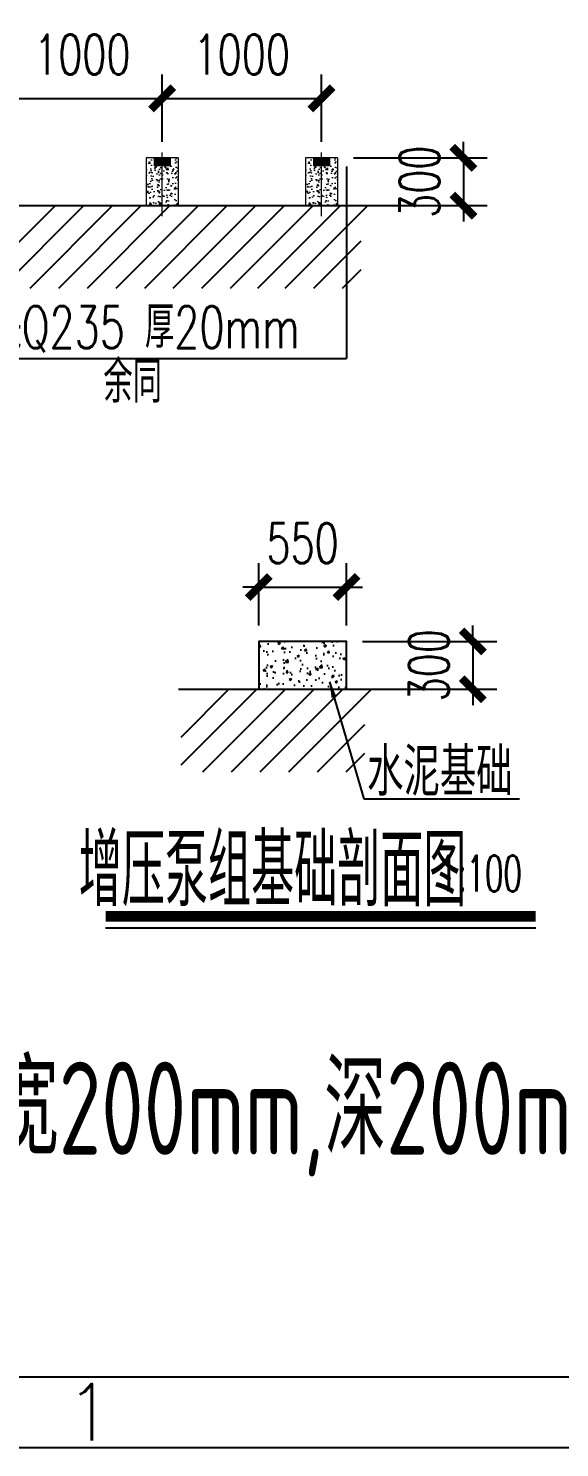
# Model space of a CAD drawing. Header units: millimetres. Extents: x 10779125 to 11142123, y -372083 to -144871.
# Drawn here: x 11052076 to 11055406, y -346348 to -337445 of the extents above; entities that cross this region are included whole.
import ezdxf
from ezdxf.enums import TextEntityAlignment as Align

# ---------------------------------------------------------------- set-up
doc = ezdxf.new("R2010")
doc.units = ezdxf.units.MM
doc.header["$LTSCALE"] = 1000
doc.header["$MEASUREMENT"] = 0
doc.header["$PDSIZE"] = -1
doc.linetypes.add('CENTER', pattern=[2.9, 2.5, -0.2, 0, -0.2])
doc.layers.get('0').update_dxf_attribs({"color": 255, "linetype": 'CONTINUOUS'})
doc.layers.get('Defpoints').update_dxf_attribs({"linetype": 'CONTINUOUS'})
for name, color, linetype in [('2细线层', 4, 'CONTINUOUS'), ('6文字层', 3, 'CONTINUOUS'), ('AM_8', 1, 'CONTINUOUS'), ('SB', 7, 'CONTINUOUS'), ('W_DIM', 4, 'CONTINUOUS'), ('图框层', 7, 'CONTINUOUS'), ('标注', 2, 'CONTINUOUS'), ('粗实线', 7, 'CONTINUOUS')]:
    doc.layers.add(name, color=color, linetype=linetype)
doc.layers.add('AM_0', color=7, linetype='CONTINUOUS', lineweight=50)
doc.styles.add('5', font='romans.shx', dxfattribs={"width": 0.7, "bigfont": 'hztxt.shx'})
doc.styles.add('_HZTXT', font='tssdeng.shx', dxfattribs={"width": 0.8, "bigfont": 'tssdchn.shx'})
doc.styles.add('_TCH_DIM_T3', font='SIMPLEX', dxfattribs={"width": 0.705882, "bigfont": 'GBCBIG'})
doc.styles.add('gps_hz', font='tssdeng.shx', dxfattribs={"width": 0.7, "bigfont": 'tssdchn.shx'})
doc.styles.add('GPSXW', font='romans.shx', dxfattribs={"width": 0.8, "bigfont": 'hztxt.shx'})
doc.styles.add('hz', font='simplex', dxfattribs={"width": 0.7, "bigfont": 'hztxt'})
doc.styles.get("Standard").update_dxf_attribs({"font": 'symbol.ttf'})
doc.dimstyles.new('_TCH_ARCH&&250', dxfattribs={"dimtxt": 250, "dimasz": 100, "dimexe": 150, "dimexo": 100, "dimgap": 150, "dimtad": 1, "dimdec": 0, "dimzin": 0, "dimdsep": 46, "dimtxsty": '_TCH_DIM_T3', "dimblk": 'ARCHTICK', "dimcen": 0.09, "dimclrt": 7, "dimazin": 2, "dimtfac": 1, "dimtdec": 0, "dimtix": 1, "dimtmove": 2, "dimatfit": 3, "dimfxl": 0, "dimtolj": 1, "dimtzin": 0, "dimarcsym": 0})
doc.dimstyles.new('副本 (2)ISO-25', dxfattribs={"dimtxt": 400, "dimasz": 100, "dimexe": 1.25, "dimexo": 0.625, "dimtad": 1, "dimtxsty": 'Standard', "dimcen": 2.5, "dimclrt": 4, "dimadec": 0, "dimazin": 0, "dimtfac": 1, "dimtmove": 0, "dimatfit": 3, "dimfxl": 0, "dimarcsym": 0})

# ---------------------------------------------------------------- blocks, each defined once
blk = doc.blocks.new('_ArchTick')
at = {"const_width": 0.5}
blk.add_lwpolyline([(-0.7, -0.7), (0.7, 0.7)], dxfattribs=at)
blk = doc.blocks.new('*D117')
at = {"color": 0, "lineweight": -2, "transparency": 16777216}
for p, q in [((11051913.7, -338157.2), (11051913.7, -337734.2)), ((11052913.7, -338157.2), (11052913.7, -337734.2)), ((11051913.7, -337884.2), (11052913.7, -337884.2))]:
    blk.add_line(p, q, dxfattribs=at)
at = {"layer": 'Defpoints', "color": 0, "lineweight": -2, "transparency": 16777216}
for p in [(11052913.7, -337884.2), (11051913.7, -338257.2, -12.4), (11052913.7, -338257.2, -12.4)]:
    blk.add_point(p, dxfattribs=at)
at = {"color": 0, "lineweight": -2, "transparency": 16777216, "xscale": 100, "yscale": 100, "zscale": 100, "rotation": 180}
blk.add_blockref('_ArchTick', (11051913.7, -337884.2), dxfattribs=at)
at = {"color": 0, "lineweight": -2, "transparency": 16777216, "xscale": 100, "yscale": 100, "zscale": 100}
blk.add_blockref('_ArchTick', (11052913.7, -337884.2), dxfattribs=at)
at = {"color": 7, "transparency": 16777216, "insert": (11052413.7, -337609.2), "char_height": 250, "attachment_point": 5, "style": '_TCH_DIM_T3'}
blk.add_mtext('\\A1;1000', dxfattribs=at)
blk = doc.blocks.new('*D118')
at = {"color": 0, "lineweight": -2, "transparency": 16777216}
for p, q in [((11052913.7, -338157.2), (11052913.7, -337734.2)), ((11053913.7, -338157.2), (11053913.7, -337734.2)), ((11052913.7, -337884.2), (11053913.7, -337884.2))]:
    blk.add_line(p, q, dxfattribs=at)
at = {"layer": 'Defpoints', "color": 0, "lineweight": -2, "transparency": 16777216}
for p in [(11053913.7, -337884.2), (11052913.7, -338257.2, -12.4), (11053913.7, -338257.2, -12.4)]:
    blk.add_point(p, dxfattribs=at)
at = {"color": 0, "lineweight": -2, "transparency": 16777216, "xscale": 100, "yscale": 100, "zscale": 100, "rotation": 180}
blk.add_blockref('_ArchTick', (11052913.7, -337884.2), dxfattribs=at)
at = {"color": 0, "lineweight": -2, "transparency": 16777216, "xscale": 100, "yscale": 100, "zscale": 100}
blk.add_blockref('_ArchTick', (11053913.7, -337884.2), dxfattribs=at)
at = {"color": 7, "transparency": 16777216, "insert": (11053413.7, -337609.2), "char_height": 250, "attachment_point": 5, "style": '_TCH_DIM_T3'}
blk.add_mtext('\\A1;1000', dxfattribs=at)
blk = doc.blocks.new('*D120')
at = {"color": 0, "lineweight": -2, "transparency": 16777216}
for p, q in [((11054802.9, -338257.2), (11054802.9, -338157.2)), ((11054113.7, -338257.2), (11054952.9, -338257.2)), ((11054802.9, -338257.2), (11054802.9, -338557.2)), ((11054271.1, -338557.2), (11054952.9, -338557.2)), ((11054802.9, -338557.2), (11054802.9, -338657.2))]:
    blk.add_line(p, q, dxfattribs=at)
at = {"layer": 'Defpoints', "color": 0, "lineweight": -2, "transparency": 16777216}
for p in [(11054013.7, -338257.2), (11054171.1, -338557.2), (11054802.9, -338557.2)]:
    blk.add_point(p, dxfattribs=at)
at = {"color": 0, "lineweight": -2, "transparency": 16777216, "xscale": 100, "yscale": 100, "zscale": 100}
for p, rotation in [((11054802.9, -338257.2), 270), ((11054802.9, -338557.2), 90)]:
    blk.add_blockref('_ArchTick', p, dxfattribs=dict(at, rotation=rotation))
at = {"color": 7, "transparency": 16777216, "insert": (11054527.9, -338407.2), "char_height": 250, "attachment_point": 5, "rotation": 90, "style": '_TCH_DIM_T3'}
blk.add_mtext('\\A1;300', dxfattribs=at)
blk = doc.blocks.new('*D126')
at = {"color": 0, "lineweight": -2, "transparency": 16777216}
for p, q in [((11053519.9, -341190.7), (11053519.9, -340799.9)), ((11054069.9, -341190.7), (11054069.9, -340799.9)), ((11053519.9, -340949.9), (11053419.9, -340949.9)), ((11053519.9, -340949.9), (11054069.9, -340949.9)), ((11054069.9, -340949.9), (11054169.9, -340949.9))]:
    blk.add_line(p, q, dxfattribs=at)
at = {"layer": 'Defpoints', "color": 0, "lineweight": -2, "transparency": 16777216}
for p in [(11054069.9, -340949.9), (11053519.9, -341290.7, -12.4), (11054069.9, -341290.7, -12.4)]:
    blk.add_point(p, dxfattribs=at)
at = {"color": 0, "lineweight": -2, "transparency": 16777216, "xscale": 100, "yscale": 100, "zscale": 100}
blk.add_blockref('_ArchTick', (11053519.9, -340949.9), dxfattribs=at)
at = {"color": 0, "lineweight": -2, "transparency": 16777216, "xscale": 100, "yscale": 100, "zscale": 100, "rotation": 180}
blk.add_blockref('_ArchTick', (11054069.9, -340949.9), dxfattribs=at)
at = {"color": 7, "transparency": 16777216, "insert": (11053794.9, -340674.9), "char_height": 250, "attachment_point": 5, "style": '_TCH_DIM_T3'}
blk.add_mtext('\\A1;550', dxfattribs=at)
blk = doc.blocks.new('*D127')
at = {"color": 0, "lineweight": -2, "transparency": 16777216}
for p, q in [((11054861.8, -341290.7), (11054861.8, -341190.7)), ((11054169.9, -341290.7), (11055011.8, -341290.7)), ((11054861.8, -341290.7), (11054861.8, -341590.7)), ((11054146.7, -341590.7), (11055011.8, -341590.7)), ((11054861.8, -341590.7), (11054861.8, -341690.7))]:
    blk.add_line(p, q, dxfattribs=at)
at = {"layer": 'Defpoints', "color": 0, "lineweight": -2, "transparency": 16777216}
for p in [(11054069.9, -341290.7, -12.4), (11054046.7, -341590.7, -12.4), (11054861.8, -341590.7)]:
    blk.add_point(p, dxfattribs=at)
at = {"color": 0, "lineweight": -2, "transparency": 16777216, "xscale": 100, "yscale": 100, "zscale": 100}
for p, rotation in [((11054861.8, -341290.7), 270), ((11054861.8, -341590.7), 90)]:
    blk.add_blockref('_ArchTick', p, dxfattribs=dict(at, rotation=rotation))
at = {"color": 7, "transparency": 16777216, "insert": (11054586.8, -341440.7), "char_height": 250, "attachment_point": 5, "rotation": 90, "style": '_TCH_DIM_T3'}
blk.add_mtext('\\A1;300', dxfattribs=at)

msp = doc.modelspace()

# ---------------------------------------------------------------- hatches: boundary and pattern name
at = {"lineweight": 13}
h = msp.add_hatch(dxfattribs=at)
h.set_pattern_fill('AR-CONC', color=256, scale=0.4, style=0)
h.set_pattern_definition([(50, (11080718.75, -331512.16), (72.87387, -6.37563), [7.62, -83.82]), (355, (11080718.75, -331512.16), (-14.09713, 76.42266), [6.096, -67.056]), (100.451, (11080724.82, -331512.694), (58.777, 70.04668), [6.476, -71.236]), (46.1842, (11080718.75, -331491.84), (108.43162, -16.81693), [11.43, -125.73]), (96.6356, (11080727.79, -331493.24), (94.9617, 98.97022), [9.714, -106.854]), (351.184, (11080718.75, -331491.84), (94.96184, 98.97005), [9.144, -100.584]), (21, (11080728.91, -331496.92), (60.64595, -40.90621), [7.62, -83.82]), (326, (11080728.91, -331496.92), (24.72081, 73.67519), [6.096, -67.056]), (71.4514, (11080733.96, -331500.33), (85.3666, 32.76914), [6.476, -71.236]), (37.5, (11080718.75, -331512.163), (1.235441, 33.822016), [0, -66.2432, 0, -68.072, 0, -67.31]), (7.5, (11080718.75, -331512.163), (26.727865, 40.07223), [0, -38.8112, 0, -64.7192, 0, -25.654]), (327.5, (11080696.092, -331512.163), (54.236238, -2.291498), [0, -25.4, 0, -79.248, 0, -105.156]), (317.5, (11080685.932, -331512.163), (59.25167, 10.1706), [0, -33.02, 0, -52.6288, 0, -74.676])])
h.paths.add_polyline_path([(11052863.7, -338307.2), (11052863.7, -338257.2), (11052813.7, -338257.2), (11052813.7, -338557.2), (11053013.7, -338557.2), (11053013.7, -338257.2), (11052963.7, -338257.2), (11052963.7, -338307.2)])
h = msp.add_hatch(dxfattribs=at)
h.set_pattern_fill('ANSI32', color=1, style=0)
h.set_pattern_definition([(45, (11094096.249, -341464.663), (-6.735192, 6.735192), []), (45, (11094100.739, -341464.663), (-6.735192, 6.735192), [])])
h.paths.add_polyline_path([(11052963.7, -338257.2), (11052863.7, -338257.2), (11052863.7, -338307.2), (11052963.7, -338307.2)])
h = msp.add_hatch(dxfattribs=at)
h.set_pattern_fill('AR-CONC', color=0, scale=0.4, style=0)
h.set_pattern_definition([(50, (11081718.75, -331512.16), (72.87387, -6.37563), [7.62, -83.82]), (355, (11081718.75, -331512.16), (-14.09713, 76.42266), [6.096, -67.056]), (100.451, (11081724.82, -331512.694), (58.777, 70.04668), [6.476, -71.236]), (46.1842, (11081718.75, -331491.84), (108.43162, -16.81693), [11.43, -125.73]), (96.6356, (11081727.79, -331493.24), (94.9617, 98.97022), [9.714, -106.854]), (351.184, (11081718.75, -331491.84), (94.96184, 98.97005), [9.144, -100.584]), (21, (11081728.91, -331496.92), (60.64595, -40.90621), [7.62, -83.82]), (326, (11081728.91, -331496.92), (24.72081, 73.67519), [6.096, -67.056]), (71.4514, (11081733.96, -331500.33), (85.3666, 32.76914), [6.476, -71.236]), (37.5, (11081718.75, -331512.163), (1.235441, 33.822016), [0, -66.2432, 0, -68.072, 0, -67.31]), (7.5, (11081718.75, -331512.163), (26.727865, 40.07223), [0, -38.8112, 0, -64.7192, 0, -25.654]), (327.5, (11081696.092, -331512.163), (54.236238, -2.291498), [0, -25.4, 0, -79.248, 0, -105.156]), (317.5, (11081685.932, -331512.163), (59.25167, 10.1706), [0, -33.02, 0, -52.6288, 0, -74.676])])
h.paths.add_polyline_path([(11053863.7, -338307.2), (11053863.7, -338257.2), (11053813.7, -338257.2), (11053813.7, -338557.2), (11054013.7, -338557.2), (11054013.7, -338257.2), (11053963.7, -338257.2), (11053963.7, -338307.2)])
h = msp.add_hatch(dxfattribs=at)
h.set_pattern_fill('ANSI32', color=1, style=0)
h.set_pattern_definition([(45, (11095096.249, -341464.663), (-6.735192, 6.735192), []), (45, (11095100.739, -341464.663), (-6.735192, 6.735192), [])])
h.paths.add_polyline_path([(11053963.7, -338257.2), (11053863.7, -338257.2), (11053863.7, -338307.2), (11053963.7, -338307.2)])
h = msp.add_hatch()
h.set_pattern_fill('AR-CONC', color=256, scale=20)
h.set_pattern_definition([(50, (7512631.22, -50333.23), (143.4520365, -12.550427), [15, -165]), (355, (7512631.22, -50333.23), (-27.750267, 150.438427), [12, -132]), (100.4514445, (7512643.18, -50334.28), (115.7017693, 137.887998), [12.7480384, -140.2284224]), (46.1842, (7512631.22, -50293.23), (213.448266, -33.103856), [22.5, -247.5]), (96.6356355, (7512649.01, -50296), (186.932389, 194.82372), [19.122068, -210.342752]), (351.184164, (7512631.22, -50293.23), (186.932389, 194.82372), [18, -198]), (21, (7512651.22, -50303.23), (119.3814104, -80.523778), [15, -165]), (326, (7512651.22, -50303.23), (48.6630664, 145.030009), [12, -132]), (71.4514447, (7512661.17, -50309.94), (168.0444753, 64.5062306), [12.748038, -140.2284224]), (37.5, (7512631.224, -50333.234), (2.4319711, 66.5787708), [0, -130.4, 0, -134, 0, -132.5]), (7.5, (7512631.224, -50333.234), (52.6139075, 78.8823424), [0, -76.4, 0, -127.4, 0, -50.5]), (327.5, (7512586.624, -50333.234), (106.7644872, -4.51097435), [0, -50, 0, -156, 0, -207]), (317.5, (7512566.62, -50333.23), (116.6372339, 20.0209965), [0, -65, 0, -103.6, 0, -147])])
h.paths.add_polyline_path([(11053519.9, -341590.7), (11054069.9, -341590.7), (11054069.9, -341290.7), (11053519.9, -341290.7)])

# ---------------------------------------------------------------- linework, layer by layer
at = {"color": 1, "lineweight": 13}
for p, q in [((11052813.7, -338257.2), (11052813.7, -338557.2)), ((11053013.7, -338257.2), (11052813.7, -338257.2)), ((11052863.7, -338257.2), (11052863.7, -338307.2)), ((11052963.7, -338307.2), (11052863.7, -338307.2)), ((11052963.7, -338257.2), (11052963.7, -338307.2)), ((11053013.7, -338257.2), (11053013.7, -338557.2)), ((11053813.7, -338257.2), (11053813.7, -338557.2)), ((11054013.7, -338257.2), (11053813.7, -338257.2)), ((11053863.7, -338257.2), (11053863.7, -338307.2)), ((11053963.7, -338307.2), (11053863.7, -338307.2)), ((11053963.7, -338257.2), (11053963.7, -338307.2)), ((11054013.7, -338257.2), (11054013.7, -338557.2))]:
    msp.add_line(p, q, dxfattribs=at)
for p, q in [((11054071.1, -338311), (11054071.1, -339515.9)), ((11051207.6, -339516.3), (11054071.1, -339515.9)), ((11052559.2, -343087.2, 349.9), (11055256.7, -343087.2, 349.9))]:
    msp.add_line(p, q)
msp.add_lwpolyline([(11053519.9, -341590.7), (11054069.9, -341590.7), (11054069.9, -341290.7), (11053519.9, -341290.7)], close=True)
at = {"const_width": 67.5, "elevation": 349.9}
msp.add_lwpolyline([(11052559.2, -343015.8), (11055256.7, -343015.8)], dxfattribs=at)
at = {"layer": '2细线层', "lineweight": -3}
msp.add_line((11043126.6, -346348.1, -89.1), (11080454.8, -346348.1, -89.1), dxfattribs=at)
at = {"layer": 'AM_0', "color": 1, "linetype": 'CENTER', "lineweight": 13}
for p, q in [((11052913.7, -338622.2), (11052913.7, -338224.7)), ((11053913.7, -338622.2), (11053913.7, -338224.7))]:
    msp.add_line(p, q, dxfattribs=at)
at = {"layer": 'AM_8', "color": 2, "ltscale": 5}
for p, q in [((11051727.2, -339074.7), (11052244.7, -338557.2)), ((11051906.8, -339074.7), (11052424.3, -338557.2)), ((11052086.4, -339074.7), (11052603.9, -338557.2)), ((11052266, -339074.7), (11052783.5, -338557.2)), ((11052445.6, -339074.7), (11052963.1, -338557.2)), ((11052445.6, -339074.7), (11052963.1, -338557.2)), ((11052625.2, -339074.7), (11053142.7, -338557.2)), ((11052804.8, -339074.7), (11053322.3, -338557.2)), ((11052804.8, -339074.7), (11053322.3, -338557.2)), ((11052984.4, -339074.7), (11053501.9, -338557.2)), ((11053164, -339074.7), (11053681.5, -338557.2)), ((11053343.6, -339074.7), (11053861.1, -338557.2)), ((11053515, -339074.7), (11054032.5, -338557.2)), ((11053686.3, -339074.7), (11054203.8, -338557.2)), ((11053865.9, -339074.7), (11054162, -338778.6)), ((11054045.5, -339074.7), (11054162, -338958.2)), ((11053032.6, -341891), (11053333, -341590.7)), ((11053032.6, -342066), (11053507.9, -341590.7)), ((11053170, -342108.2), (11053687.5, -341590.7)), ((11053349.6, -342108.2), (11053867.1, -341590.7)), ((11053529.2, -342108.2), (11054046.7, -341590.7)), ((11053529.2, -342108.2), (11054046.7, -341590.7)), ((11053708.8, -342108.2), (11054226.3, -341590.7)), ((11053888.4, -342108.2), (11054184.5, -341812.1)), ((11054068, -342108.2), (11054184.5, -341991.7))]:
    msp.add_line(p, q, dxfattribs=at)
at = {"layer": 'W_DIM'}
for p, q in [((11045927.1, -338557.2), (11054448.4, -338557.2)), ((11053016.2, -341590.7), (11054315.1, -341590.7))]:
    msp.add_line(p, q, dxfattribs=at)
at = {"layer": '图框层', "lineweight": -3}
msp.add_line((11045348.5, -345903.7, -89.1), (11080010.4, -345903.7, -89.1), dxfattribs=at)

# ---------------------------------------------------------------- texts
at = {"style": 'GPSXW', "width": 0.6}
msp.add_text('增压泵组基础剖面图', height=450, dxfattribs=at).set_placement((11053606.8, -342952.5, 856.2), align=Align.CENTER)
msp.add_text('1:100', height=225, dxfattribs=at).set_placement((11054648.8, -342858.8, 342.5))
at = {"color": 0, "style": 'gps_hz', "width": 0.7}
msp.add_text('注：泵房浇筑地坪时预留排水沟 宽200mm,深200mm ，位置如图所示。', height=583.2, dxfattribs=at).set_placement((11046200.6, -344510.8))
at = {"layer": '6文字层', "lineweight": -3, "style": '5'}
msp.add_text('1', height=355.5, dxfattribs=at).set_placement((11052458.6, -346125.9, -89.1), align=Align.MIDDLE)
at = {"layer": 'SB', "style": 'hz', "width": 0.7}
for s, p in [('碳钢垫块Q235 厚20mm', (11051299.5, -339450.4)), ('余同', (11052545.8, -339792.8))]:
    msp.add_text(s, height=262.5, dxfattribs=at).set_placement(p)
at = {"layer": '标注', "color": 4, "style": '_HZTXT', "width": 0.8}
msp.add_text('水泥基础', height=300, dxfattribs=at).set_placement((11054199.3, -342258.8, 12.4))

# ---------------------------------------------------------------- dimensions: what is measured, and where the dimension line sits
for base, p1, p2, picture, middle in [((11052913.7, -337884.2, 12.4), (11051913.7, -338257.2), (11052913.7, -338257.2), '*D117', (11052413.7, -337609.2, 12.4)), ((11053913.7, -337884.2, 12.4), (11052913.7, -338257.2), (11053913.7, -338257.2), '*D118', (11053413.7, -337609.2, 12.4)), ((11054069.9, -340949.9, 12.4), (11053519.9, -341290.7), (11054069.9, -341290.7), '*D126', (11053794.9, -340674.9, 12.4))]:
    dim = msp.add_linear_dim(base=base, p1=p1, p2=p2, dimstyle='_TCH_ARCH&&250', override={"dimfxl": 2.5, "dimarcsym": 1})
    dim.commit()
    dim.dimension.update_dxf_attribs({"geometry": picture, "text_midpoint": middle})
dim = msp.add_linear_dim(base=(11054802.9, -338557.2), p1=(11054013.7, -338257.2), p2=(11054171.1, -338557.2), angle=90, dimstyle='_TCH_ARCH&&250')
dim.commit()
dim.dimension.update_dxf_attribs({"geometry": '*D120', "text_midpoint": (11054527.9, -338407.2)})
dim = msp.add_linear_dim(base=(11054861.8, -341590.7, 12.4), p1=(11054069.9, -341290.7), p2=(11054046.7, -341590.7), angle=90, dimstyle='_TCH_ARCH&&250', override={"dimfxl": 2.5, "dimarcsym": 1})
dim.commit()
dim.dimension.update_dxf_attribs({"geometry": '*D127', "text_midpoint": (11054586.8, -341440.7, 12.4)})

# ---------------------------------------------------------------- leaders
at = {"layer": '粗实线', "color": 3, "ltscale": 10}
msp.add_leader([(11053964.2, -341545.2, 12.4), (11054179.7, -342279.1, 12.4), (11055154.9, -342279.1, 12.4)], dimstyle='副本 (2)ISO-25', override={"dimgap": 0.625, "dimtad": 0, "dimdec": 0, "dimtdec": 0}, dxfattribs=at)

doc.saveas('drawing.dxf')
